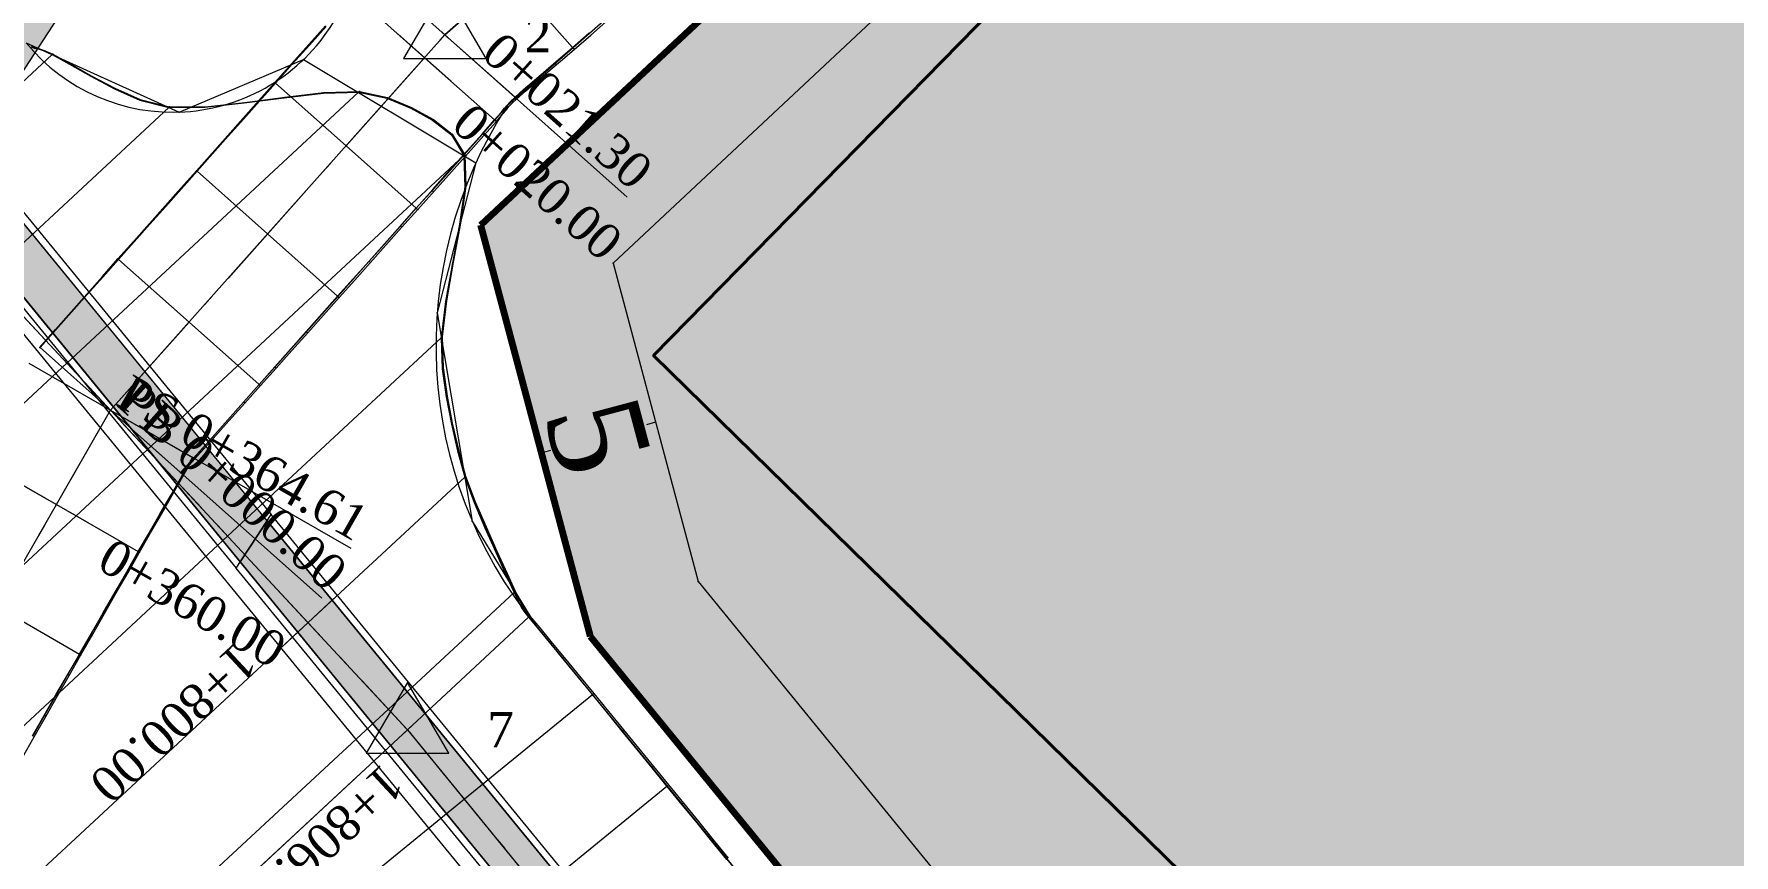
# Model space of a CAD drawing. Header units: metres. Extents: x 478603 to 489313, y 4282657 to 4289463.
# Drawn here: x 479793.9 to 479865.9, y 4286736.5 to 4286771.3 of the extents above; entities that cross this region are included whole.
import ezdxf

# ---------------------------------------------------------------- set-up
doc = ezdxf.new("R2010")
doc.units = ezdxf.units.M
for name, color, linetype, lineweight in [('ADAKENARI', 18, 'Continuous', 0), ('EKS_2', 5, 'Continuous', 0), ('EKS_4', 5, 'Continuous', 0), ('EKS_5', 5, 'Continuous', 0), ('EKSENLER', 3, 'Continuous', 0), ('HAT_ENERJI_NAKIL_HAT', 18, 'Continuous', 0), ('HDA_4', 30, 'Continuous', 0), ('HDA_5', 30, 'Continuous', 0), ('HDO_2', 30, 'Continuous', 0), ('HDO_5', 30, 'Continuous', 0), ('KALDIRIM', 11, 'Continuous', 0), ('KYA_4', 1, 'Continuous', 20), ('KYA_5', 1, 'Continuous', 20), ('KYO_2', 1, 'Continuous', 20), ('KYO_5', 1, 'Continuous', 20), ('P_ALAN', 143, 'Continuous', 0), ('P_ALT', 143, 'Continuous', 0), ('P_U_KNL', 143, 'Continuous', 0), ('P_YENI_MENFEZ', 150, 'Continuous', 0), ('PARSEL_ALAN', 254, 'Continuous', 0), ('PARSEL_SERA_ALAN', 9, 'Continuous', 40), ('PL_ALİNMAN', 1, 'Continuous', 0), ('PL_ENKESIT', 1, 'Continuous', 0), ('PL_KM', 4, 'Continuous', 0), ('PL_KMYAZI', 30, 'Continuous', 0), ('PL_SEMBOL', 7, 'Continuous', 0), ('PL_SOME', 7, 'Continuous', 0), ('PL_TOTFKM', 7, 'Continuous', 0), ('RAKORDMAN', 3, 'Continuous', 0), ('REVIZE_ONERI_KAM_SNR', 9, 'Continuous', 0), ('ROL_CEPHE', 1, 'Continuous', 0), ('SEV_KYA_HDA', 3, 'Continuous', 0), ('SEV_KYO_HDO', 3, 'Continuous', 0), ('SNR_YAPIYAK', 18, 'Continuous', 0), ('YKA_4', 33, 'Continuous', 0), ('YKA_5', 33, 'Continuous', 0), ('YKO_2', 33, 'Continuous', 0), ('YKO_5', 33, 'Continuous', 0)]:
    doc.layers.add(name, color=color, linetype=linetype, lineweight=lineweight)
doc.styles.get("Standard").update_dxf_attribs({"font": 'times.ttf'})

# ---------------------------------------------------------------- blocks, each defined once
blk = doc.blocks.new('3')
at = {"layer": 'PL_SEMBOL'}
for p, q in [((0, 2), (-1.75, -1)), ((1.75, -1), (0, 2)), ((0.125, 0.125), (-0.125, -0.125)), ((-0.125, 0.125), (0.125, -0.125)), ((-1.75, -1), (1.75, -1))]:
    blk.add_line(p, q, dxfattribs=at)

msp = doc.modelspace()

# ---------------------------------------------------------------- hatches: boundary and pattern name
at = {"layer": 'P_ALAN'}
msp.add_hatch(color=256, dxfattribs=at).paths.add_polyline_path([(479927.411, 4286608.074), (479922.328, 4286610.804), (479917.452, 4286613.888), (479912.808, 4286617.311), (479908.42, 4286621.057), (479904.309, 4286625.105), (479900.443, 4286629.502), (479802.649, 4286748.939), (479803.784, 4286750.684), (479902.033, 4286630.717), (479905.763, 4286626.48), (479909.772, 4286622.532), (479914.052, 4286618.879), (479918.582, 4286615.54), (479923.337, 4286612.532), (479928.295, 4286609.87), (479929.979, 4286609.115), (479929.178, 4286607.282), (479928.164, 4286607.737)])
msp.add_hatch(color=256, dxfattribs=at).paths.add_polyline_path([(479927.411, 4286608.074), (479922.328, 4286610.804), (479917.452, 4286613.888), (479912.808, 4286617.311), (479908.42, 4286621.057), (479904.309, 4286625.105), (479900.443, 4286629.502), (479802.649, 4286748.939), (479803.784, 4286750.684), (479902.033, 4286630.717), (479905.763, 4286626.48), (479909.772, 4286622.532), (479914.052, 4286618.879), (479918.582, 4286615.54), (479923.337, 4286612.532), (479928.295, 4286609.87), (479929.979, 4286609.115), (479929.178, 4286607.282), (479928.164, 4286607.737)])
at = {"layer": 'P_ALT'}
msp.add_hatch(color=256, dxfattribs=at).paths.add_polyline_path([(479802.649, 4286748.939), (479803.784, 4286750.684), (479791.111, 4286766.157), (479789.978, 4286764.414)])
msp.add_hatch(color=256, dxfattribs=at).paths.add_polyline_path([(479802.649, 4286748.939), (479803.784, 4286750.684), (479791.111, 4286766.157), (479789.978, 4286764.414)])
at = {"layer": 'PARSEL_ALAN'}
msp.add_hatch(color=256, dxfattribs=at).paths.add_polyline_path([(480078.311, 4286699.837), (479971.142, 4286804.883), (479900.346, 4286874.278), (479861.071, 4286808.338), (479812.842, 4286763.208), (479817.488, 4286745.78), (479905.098, 4286638.581), (479912.78, 4286632.567), (479936.619, 4286621.258), (479964.909, 4286615.632), (479987.515, 4286620.31), (480010.844, 4286629.888), (480018.861, 4286635.461)])
at = {"layer": 'PARSEL_SERA_ALAN'}
msp.add_hatch(color=256, dxfattribs=at).paths.add_polyline_path([(480071.345, 4286699.663), (480010.865, 4286637.962), (480007.294, 4286641.462), (480000.574, 4286634.606), (479997.003, 4286638.106), (479990.283, 4286631.25), (479986.713, 4286634.75), (479979.993, 4286627.894), (479976.422, 4286631.394), (479969.702, 4286624.538), (479962.561, 4286631.538), (479955.841, 4286624.683), (479945.128, 4286635.183), (479938.408, 4286628.327), (479920.555, 4286645.827), (479913.835, 4286638.971), (479903.123, 4286649.471), (479909.843, 4286656.327), (479845.57, 4286719.327), (479852.29, 4286726.183), (479820.154, 4286757.683), (479880.634, 4286819.385), (479877.063, 4286822.885), (479890.503, 4286836.596), (479886.932, 4286840.096), (479900.372, 4286853.808), (479896.802, 4286857.308), (479903.522, 4286864.164)])
at = {"layer": 'REVIZE_ONERI_KAM_SNR'}
msp.add_hatch(color=256, dxfattribs=at).paths.add_polyline_path([(480391.367, 4287736.669), (479958.383, 4287021.549), (479846.658, 4286823.222), (479817.89, 4286807.315), (479678.542, 4286593.142), (479667.017, 4286563.363), (479171.867, 4285664.491), (479060.048, 4285423.503), (478955.18, 4285211.94), (478971.566, 4285181.441), (478973.577, 4285138.063), (478896.826, 4284994.408), (478884.265, 4284953.22), (478871.378, 4284822.15), (478829.635, 4284818.294), (478829.635, 4284859.395), (478806.788, 4284865.484), (478716.868, 4284674.346), (478705.555, 4284645.226), (478602.858, 4284697.153), (478665.092, 4284834.557), (478661.843, 4284859.589), (478721.272, 4284982.029), (478734.091, 4284989.859), (478857.784, 4285241.35), (478838.864, 4285277.85), (478831.672, 4285382.601), (478866.605, 4285387.386), (478882.649, 4285289.089), (479341.441, 4286225.895), (479492.419, 4286515.34), (479668.688, 4286852.714), (479834.72, 4287134.358), (480316.151, 4287820.508), (480353.749, 4287856.55), (480321.391, 4287969.422), (480358.639, 4287985.063), (480384.472, 4287906.347), (480463.863, 4288018.438), (480598.658, 4288207.438), (480775.091, 4288481.279), (480856.22, 4288581.77), (481195.87, 4289025.916), (481277.924, 4288967.093), (481191.325, 4288856.625), (480684.777, 4288177.967), (480420.914, 4287781.108), (480447.152, 4287667.529), (480456.56, 4287584.456), (480422.309, 4287581.553), (480417.605, 4287623.09), (480404.486, 4287679.879)])

# ---------------------------------------------------------------- linework, layer by layer
at = {"layer": 'ADAKENARI', "lineweight": 200}
for p, q in [((479812.842, 4286763.208), (479861.071, 4286808.338)), ((479817.488, 4286745.78), (479812.842, 4286763.208)), ((479905.098, 4286638.581), (479817.488, 4286745.78))]:
    msp.add_line(p, q, dxfattribs=at)
at = {"layer": 'EKS_2'}
for p in [(479795.309, 4286757.357, 942.227), (479798.712, 4286753.694, 942.49), (479802.116, 4286750.032, 942.753), (479805.52, 4286746.369, 943.016), (479808.924, 4286742.707, 943.279), (479809.736, 4286741.833, 943.342), (479812.146, 4286738.885, 943.542)]:
    msp.add_point(p, dxfattribs=at)
at = {"layer": 'EKS_4'}
for p in [(479797.159, 4286755.365, 942.37), (479794.865, 4286751.369, 942.373)]:
    msp.add_point(p, dxfattribs=at)
at = {"layer": 'EKS_5'}
for p in [(479811.319, 4286771.275, 941.703), (479810.456, 4286770.305, 941.743), (479807.132, 4286766.57, 941.9), (479803.808, 4286762.835, 942.057), (479800.484, 4286759.1, 942.213), (479797.159, 4286755.365, 942.37)]:
    msp.add_point(p, dxfattribs=at)
at = {"layer": 'EKSENLER'}
for p, q in [((479857.298, 4286811.773), (479811.319, 4286771.275)), ((479811.319, 4286771.275, 942.812), (479797.159, 4286755.365, 943.336)), ((479809.736, 4286741.833, 943.634), (479787.386, 4286765.881, 943.104)), ((479615.612, 4286439.17), (479797.159, 4286755.365, 943.336)), ((479809.736, 4286741.833), (479901.182, 4286629.941))]:
    msp.add_line(p, q, dxfattribs=at)
at = {"layer": 'HAT_ENERJI_NAKIL_HAT'}
msp.add_line((479764.138, 4286794.322), (479898.112, 4286631.049), dxfattribs=at)
at = {"layer": 'HDA_4'}
msp.add_polyline3d([(479793.86, 4286741.567, 942.33), (479794.357, 4286742.433, 942.329), (479794.855, 4286743.3, 942.329), (479795.353, 4286744.167, 942.328), (479795.852, 4286745.036, 942.327), (479796.353, 4286745.909, 942.326), (479796.855, 4286746.784, 942.326), (479797.357, 4286747.656, 942.325), (479797.854, 4286748.523, 942.324), (479798.342, 4286749.372, 942.323), (479798.812, 4286750.19, 942.323), (479799.271, 4286750.991, 942.322), (479799.728, 4286751.785, 942.321), (479800.182, 4286752.577, 942.321), (479800.637, 4286753.368, 942.32)], dxfattribs=at)
for p in [(479800.637, 4286753.368, 942.32), (479798.342, 4286749.372, 942.323), (479795.852, 4286745.036, 942.327)]:
    msp.add_point(p, dxfattribs=at)
at = {"layer": 'HDA_5'}
msp.add_polyline3d([(479800.132, 4286752.719, 942.241), (479800.797, 4286753.466, 942.209), (479801.462, 4286754.213, 942.178), (479802.127, 4286754.96, 942.147), (479802.792, 4286755.707, 942.115), (479803.457, 4286756.454, 942.084), (479804.122, 4286757.202, 942.053), (479804.788, 4286757.949, 942.021), (479805.453, 4286758.697, 941.99), (479806.118, 4286759.444, 941.958), (479806.781, 4286760.189, 941.927), (479807.441, 4286760.93, 941.896), (479808.099, 4286761.67, 941.865), (479808.759, 4286762.411, 941.834), (479809.424, 4286763.158, 941.803), (479810.106, 4286763.923, 941.771), (479810.816, 4286764.72, 941.737), (479811.536, 4286765.527, 941.703), (479812.244, 4286766.321, 941.67), (479812.904, 4286767.063, 941.639), (479813.43, 4286767.658, 941.614), (479813.708, 4286767.98, 941.601), (479813.855, 4286768.158, 941.593), (479813.963, 4286768.289, 941.588), (479814.087, 4286768.427, 941.582), (479814.293, 4286768.628, 941.573), (479814.659, 4286768.95, 941.556), (479815.115, 4286769.344, 941.534), (479815.612, 4286769.77, 941.51), (479816.141, 4286770.224, 941.485), (479816.729, 4286770.734, 941.457), (479817.423, 4286771.341, 941.428)], dxfattribs=at)
for p in [(479816.729, 4286770.734, 941.457), (479814.293, 4286768.628, 941.573), (479813.43, 4286767.658, 941.614), (479810.106, 4286763.923, 941.771), (479806.781, 4286760.189, 941.927), (479803.457, 4286756.454, 942.084), (479800.132, 4286752.719, 942.241)]:
    msp.add_point(p, dxfattribs=at)
at = {"layer": 'HDO_2'}
msp.add_polyline3d([(479793.795, 4286770.76, 941.422), (479793.949, 4286770.703, 941.432), (479794.1, 4286770.674, 941.441), (479794.309, 4286770.616, 941.455), (479794.697, 4286770.44, 941.481), (479795.418, 4286770.044, 941.515), (479796.327, 4286769.532, 941.557), (479797.323, 4286768.999, 941.603), (479798.399, 4286768.515, 941.651), (479799.634, 4286768.202, 941.703), (479801.154, 4286768.212, 941.728), (479802.818, 4286768.392, 941.757), (479804.515, 4286768.617, 941.786), (479806.171, 4286768.806, 941.814), (479807.668, 4286768.844, 941.839), (479808.862, 4286768.593, 941.892), (479809.878, 4286768.172, 941.94), (479810.798, 4286767.661, 941.985), (479811.598, 4286767.038, 942.029), (479812.128, 4286766.163, 942.074), (479812.165, 4286764.83, 942.139), (479811.944, 4286763.258, 942.217), (479811.642, 4286761.611, 942.299), (479811.351, 4286759.975, 942.38), (479811.173, 4286758.449, 942.456), (479811.214, 4286757.133, 942.528), (479811.381, 4286755.938, 942.594), (479811.6, 4286754.787, 942.658), (479811.855, 4286753.657, 942.722), (479812.164, 4286752.545, 942.785), (479812.571, 4286751.46, 942.85), (479813.023, 4286750.396, 942.915), (479813.481, 4286749.363, 942.979), (479813.912, 4286748.408, 943.038), (479814.252, 4286747.658, 943.084), (479814.423, 4286747.288, 943.107), (479814.507, 4286747.117, 943.117), (479814.572, 4286747.004, 943.124), (479814.666, 4286746.868, 943.134), (479814.871, 4286746.605, 943.152), (479815.283, 4286746.1, 943.183), (479815.809, 4286745.459, 943.222), (479816.379, 4286744.766, 943.264), (479816.967, 4286744.051, 943.308), (479817.568, 4286743.317, 943.353), (479818.191, 4286742.555, 943.404), (479818.822, 4286741.78, 943.457), (479819.456, 4286741, 943.51), (479820.092, 4286740.22, 943.563), (479820.726, 4286739.44, 943.616), (479821.359, 4286738.663, 943.669), (479821.99, 4286737.888, 943.721), (479822.621, 4286737.113, 943.774), (479823.252, 4286736.338, 943.827)], dxfattribs=at)
for p in [(479794.697, 4286770.44, 941.481), (479807.668, 4286768.844, 941.839), (479799.634, 4286768.202, 941.703), (479812.128, 4286766.163, 942.074), (479811.173, 4286758.449, 942.456), (479812.164, 4286752.545, 942.785), (479814.252, 4286747.658, 943.084), (479814.871, 4286746.605, 943.152), (479817.568, 4286743.317, 943.353), (479820.726, 4286739.44, 943.616)]:
    msp.add_point(p, dxfattribs=at)
at = {"layer": 'HDO_5'}
msp.add_polyline3d([(479794.164, 4286758.031, 942.24), (479794.829, 4286758.778, 942.209), (479795.493, 4286759.525, 942.177), (479796.158, 4286760.272, 942.146), (479796.823, 4286761.019, 942.115), (479797.488, 4286761.766, 942.083), (479798.154, 4286762.514, 942.052), (479798.819, 4286763.262, 942.021), (479799.485, 4286764.01, 941.989), (479800.149, 4286764.756, 941.958), (479800.812, 4286765.501, 941.927), (479801.472, 4286766.242, 941.896), (479802.13, 4286766.982, 941.865), (479802.789, 4286767.723, 941.833), (479803.455, 4286768.471, 941.802), (479804.137, 4286769.236, 941.77), (479804.848, 4286770.034, 941.736), (479805.57, 4286770.843, 941.702), (479806.279, 4286771.639, 941.669)], dxfattribs=at)
for p in [(479804.137, 4286769.236, 941.77), (479800.812, 4286765.501, 941.927), (479797.488, 4286761.766, 942.083), (479794.164, 4286758.031, 942.24)]:
    msp.add_point(p, dxfattribs=at)
at = {"layer": 'KALDIRIM'}
for p, q in [((479860.413, 4286809.187), (479813.963, 4286768.273)), ((479815.157, 4286746.263), (479906.602, 4286634.371))]:
    msp.add_line(p, q, dxfattribs=at)
for centre, radius, start, end in [((479799.785, 4286775.994), 8, 219.20271, 328.23338), ((479829.622, 4286758.085), 18.682, 146.95064, 219.25798)]:
    msp.add_arc(centre, radius, start, end, dxfattribs=at)
at = {"layer": 'KYA_4'}
msp.add_polyline3d([(479793.427, 4286740.663, 943.08), (479793.922, 4286741.531, 943.048), (479794.417, 4286742.399, 943.017), (479794.912, 4286743.267, 942.985), (479795.407, 4286744.136, 942.954), (479795.904, 4286745.007, 942.922), (479796.402, 4286745.881, 942.893), (479796.902, 4286746.757, 942.865), (479797.4, 4286747.631, 942.836), (479797.896, 4286748.499, 942.807), (479798.382, 4286749.35, 942.78), (479798.85, 4286750.168, 942.769), (479799.309, 4286750.969, 942.759), (479799.764, 4286751.764, 942.749), (479800.218, 4286752.556, 942.739), (479800.672, 4286753.348, 942.73)], dxfattribs=at)
for p in [(479800.672, 4286753.348, 942.73), (479798.382, 4286749.35, 942.78), (479795.904, 4286745.007, 942.922)]:
    msp.add_point(p, dxfattribs=at)
at = {"layer": 'KYA_5'}
msp.add_polyline3d([(479800.169, 4286752.686, 942.734), (479800.836, 4286753.431, 942.733), (479801.504, 4286754.176, 942.732), (479802.171, 4286754.921, 942.731), (479802.838, 4286755.666, 942.73), (479803.505, 4286756.411, 942.729), (479804.172, 4286757.157, 942.713), (479804.839, 4286757.904, 942.697), (479805.505, 4286758.651, 942.681), (479806.171, 4286759.397, 942.665), (479806.835, 4286760.141, 942.65), (479807.496, 4286760.881, 942.631), (479808.155, 4286761.62, 942.612), (479808.816, 4286762.361, 942.593), (479809.482, 4286763.107, 942.574), (479810.164, 4286763.871, 942.554), (479810.876, 4286764.666, 942.542), (479811.597, 4286765.472, 942.53), (479812.307, 4286766.265, 942.519), (479812.969, 4286767.006, 942.508), (479813.496, 4286767.599, 942.499), (479813.775, 4286767.921, 942.494), (479813.922, 4286768.098, 942.491), (479814.031, 4286768.23, 942.489), (479814.155, 4286768.368, 942.487), (479814.361, 4286768.567, 942.483), (479814.726, 4286768.887, 942.481), (479815.183, 4286769.278, 942.479), (479815.679, 4286769.7, 942.477), (479816.208, 4286770.151, 942.475), (479816.796, 4286770.657, 942.472), (479817.491, 4286771.263, 942.459), (479818.241, 4286771.921, 942.444)], dxfattribs=at)
for p in [(479816.796, 4286770.657, 942.472), (479814.361, 4286768.567, 942.483), (479813.496, 4286767.599, 942.499), (479810.164, 4286763.871, 942.554), (479806.835, 4286760.141, 942.65), (479803.505, 4286756.411, 942.729), (479800.169, 4286752.686, 942.734)]:
    msp.add_point(p, dxfattribs=at)
at = {"layer": 'KYO_2'}
msp.add_polyline3d([(479793.801, 4286770.775, 941.561), (479793.954, 4286770.718, 941.57), (479794.107, 4286770.687, 941.579), (479794.318, 4286770.627, 941.592), (479794.707, 4286770.449, 941.618), (479795.429, 4286770.053, 941.664), (479796.34, 4286769.542, 941.723), (479797.337, 4286769.011, 941.787), (479798.414, 4286768.528, 941.854), (479799.65, 4286768.218, 941.926), (479801.172, 4286768.229, 941.976), (479802.838, 4286768.411, 942.031), (479804.537, 4286768.637, 942.087), (479806.195, 4286768.828, 942.142), (479807.694, 4286768.867, 942.191), (479808.889, 4286768.618, 942.265), (479809.907, 4286768.199, 942.331), (479810.828, 4286767.689, 942.395), (479811.63, 4286767.067, 942.457), (479812.161, 4286766.193, 942.519), (479812.198, 4286764.861, 942.579), (479811.976, 4286763.288, 942.651), (479811.674, 4286761.64, 942.727), (479811.382, 4286760.004, 942.802), (479811.203, 4286758.477, 942.872), (479811.244, 4286757.161, 942.948), (479811.411, 4286755.966, 943.019), (479811.631, 4286754.816, 943.087), (479811.886, 4286753.686, 943.155), (479812.196, 4286752.574, 943.222), (479812.605, 4286751.491, 943.323), (479813.059, 4286750.43, 943.424), (479813.52, 4286749.4, 943.522), (479813.954, 4286748.447, 943.613), (479814.296, 4286747.699, 943.685), (479814.468, 4286747.33, 943.722), (479814.553, 4286747.16, 943.74), (479814.618, 4286747.047, 943.752), (479814.713, 4286746.912, 943.767), (479814.918, 4286746.649, 943.798), (479815.332, 4286746.145, 943.844), (479815.86, 4286745.504, 943.903), (479816.432, 4286744.812, 943.967), (479817.022, 4286744.098, 944.033), (479817.626, 4286743.365, 944.1), (479818.251, 4286742.603, 944.17), (479818.883, 4286741.83, 944.241), (479819.519, 4286741.051, 944.312), (479820.156, 4286740.272, 944.384), (479820.791, 4286739.493, 944.455), (479821.423, 4286738.716, 944.505), (479822.055, 4286737.941, 944.554), (479822.685, 4286737.165, 944.603), (479823.316, 4286736.39, 944.653)], dxfattribs=at)
for p in [(479794.707, 4286770.449, 941.618), (479807.694, 4286768.867, 942.191), (479799.65, 4286768.218, 941.926), (479812.161, 4286766.193, 942.519), (479811.203, 4286758.477, 942.872), (479812.196, 4286752.574, 943.222), (479814.296, 4286747.699, 943.685), (479814.918, 4286746.649, 943.798), (479817.626, 4286743.365, 944.1), (479820.791, 4286739.493, 944.455)]:
    msp.add_point(p, dxfattribs=at)
at = {"layer": 'KYO_5'}
msp.add_polyline3d([(479794.162, 4286758.033, 942.266), (479794.823, 4286758.783, 942.273), (479795.485, 4286759.533, 942.281), (479796.147, 4286760.282, 942.288), (479796.809, 4286761.032, 942.295), (479797.472, 4286761.781, 942.302), (479798.136, 4286762.529, 942.273), (479798.802, 4286763.277, 942.243), (479799.467, 4286764.025, 942.214), (479800.132, 4286764.772, 942.185), (479800.795, 4286765.516, 942.156), (479801.454, 4286766.258, 942.13), (479802.112, 4286766.997, 942.104), (479802.771, 4286767.739, 942.078), (479803.436, 4286768.487, 942.052), (479804.118, 4286769.253, 942.025), (479804.828, 4286770.052, 942.01), (479805.548, 4286770.863, 941.995), (479806.256, 4286771.66, 941.98)], dxfattribs=at)
for p in [(479804.118, 4286769.253, 942.025), (479800.795, 4286765.516, 942.156), (479797.472, 4286761.781, 942.302), (479794.162, 4286758.033, 942.266)]:
    msp.add_point(p, dxfattribs=at)
at = {"layer": 'P_ALAN'}
for points in [[(479929.178, 4286607.282, 0), (479929.979, 4286609.115, 0), (479928.295, 4286609.87, 0), (479923.337, 4286612.532, 0), (479918.582, 4286615.54, 0), (479914.052, 4286618.879, 0), (479909.772, 4286622.532, 0), (479905.763, 4286626.48, 0), (479902.033, 4286630.717, 0), (479803.784, 4286750.684, 942.947), (479802.649, 4286748.939, 0), (479900.443, 4286629.502, 0), (479904.309, 4286625.105, 0), (479908.42, 4286621.057, 0), (479912.808, 4286617.311, 0), (479917.452, 4286613.888, 0), (479922.328, 4286610.804, 0), (479927.411, 4286608.074, 0), (479929.178, 4286607.282, 0)], [(479927.411, 4286608.074, 0), (479922.328, 4286610.804, 0), (479917.452, 4286613.888, 0), (479912.808, 4286617.311, 0), (479908.42, 4286621.057, 0), (479904.309, 4286625.105, 0), (479900.443, 4286629.502, 0), (479802.649, 4286748.939, 0), (479803.784, 4286750.684, 0), (479902.033, 4286630.717, 0), (479905.763, 4286626.48, 0), (479909.772, 4286622.532, 0), (479914.052, 4286618.879, 0), (479918.582, 4286615.54, 0), (479923.337, 4286612.532, 0), (479928.295, 4286609.87, 0), (479929.979, 4286609.115, 0), (479929.178, 4286607.282, 0), (479928.164, 4286607.737, 0), (479927.411, 4286608.074, 0)], [(479927.411, 4286608.074, 0), (479922.328, 4286610.804, 0), (479917.452, 4286613.888, 0), (479912.808, 4286617.311, 0), (479908.42, 4286621.057, 0), (479904.309, 4286625.105, 0), (479900.443, 4286629.502, 0), (479802.649, 4286748.939, 0), (479803.784, 4286750.684, 0), (479902.033, 4286630.717, 0), (479905.763, 4286626.48, 0), (479909.772, 4286622.532, 0), (479914.052, 4286618.879, 0), (479918.582, 4286615.54, 0), (479923.337, 4286612.532, 0), (479928.295, 4286609.87, 0), (479929.979, 4286609.115, 0), (479929.178, 4286607.282, 0), (479928.164, 4286607.737, 0), (479927.411, 4286608.074, 0)], [(479929.178, 4286607.282, 0), (479929.979, 4286609.115, 0), (479928.295, 4286609.87, 0), (479923.337, 4286612.532, 0), (479918.582, 4286615.54, 0), (479914.052, 4286618.879, 0), (479909.772, 4286622.532, 0), (479905.763, 4286626.48, 0), (479902.033, 4286630.717, 0), (479803.784, 4286750.684, 942.947), (479802.649, 4286748.939, 0), (479900.443, 4286629.502, 0), (479904.309, 4286625.105, 0), (479908.42, 4286621.057, 0), (479912.808, 4286617.311, 0), (479917.452, 4286613.888, 0), (479922.328, 4286610.804, 0), (479927.411, 4286608.074, 0), (479929.178, 4286607.282, 0)], [(479927.411, 4286608.074, 0), (479922.328, 4286610.804, 0), (479917.452, 4286613.888, 0), (479912.808, 4286617.311, 0), (479908.42, 4286621.057, 0), (479904.309, 4286625.105, 0), (479900.443, 4286629.502, 0), (479802.649, 4286748.939, 0), (479803.784, 4286750.684, 0), (479902.033, 4286630.717, 0), (479905.763, 4286626.48, 0), (479909.772, 4286622.532, 0), (479914.052, 4286618.879, 0), (479918.582, 4286615.54, 0), (479923.337, 4286612.532, 0), (479928.295, 4286609.87, 0), (479929.979, 4286609.115, 0), (479929.178, 4286607.282, 0), (479928.164, 4286607.737, 0), (479927.411, 4286608.074, 0)], [(479927.411, 4286608.074, 0), (479922.328, 4286610.804, 0), (479917.452, 4286613.888, 0), (479912.808, 4286617.311, 0), (479908.42, 4286621.057, 0), (479904.309, 4286625.105, 0), (479900.443, 4286629.502, 0), (479802.649, 4286748.939, 0), (479803.784, 4286750.684, 0), (479902.033, 4286630.717, 0), (479905.763, 4286626.48, 0), (479909.772, 4286622.532, 0), (479914.052, 4286618.879, 0), (479918.582, 4286615.54, 0), (479923.337, 4286612.532, 0), (479928.295, 4286609.87, 0), (479929.979, 4286609.115, 0), (479929.178, 4286607.282, 0), (479928.164, 4286607.737, 0), (479927.411, 4286608.074, 0)]]:
    msp.add_polyline3d(points, close=True, dxfattribs=at)
at = {"layer": 'P_ALT'}
for points in [[(479802.649, 4286748.939, 943.017), (479803.784, 4286750.684, 942.947), (479791.111, 4286766.157, 941.859), (479789.978, 4286764.414, 941.908), (479802.649, 4286748.939, 943.017)], [(479802.649, 4286748.939, 0), (479803.784, 4286750.684, 0), (479791.111, 4286766.157, 0), (479789.978, 4286764.414, 0), (479802.649, 4286748.939, 0)], [(479802.649, 4286748.939, 943.017), (479803.784, 4286750.684, 942.947), (479791.111, 4286766.157, 941.859), (479789.978, 4286764.414, 941.908), (479802.649, 4286748.939, 943.017)], [(479802.649, 4286748.939, 0), (479803.784, 4286750.684, 0), (479791.111, 4286766.157, 0), (479789.978, 4286764.414, 0), (479802.649, 4286748.939, 0)]]:
    msp.add_polyline3d(points, close=True, dxfattribs=at)
at = {"layer": 'P_U_KNL'}
for points in [[(479902.222, 4286630.959, 0), (479803.955, 4286750.947, 0)], [(479901.99, 4286630.769, 0), (479803.784, 4286750.684, 0)], [(479900.211, 4286629.312, 0), (479802.477, 4286748.675, 0)], [(479900.443, 4286629.502, 0), (479802.649, 4286748.939, 0)]]:
    msp.add_polyline3d(points, dxfattribs=at)
at = {"layer": 'P_YENI_MENFEZ'}
for p, q in [((479803.784, 4286750.684, 942.947), (479791.111, 4286766.157, 941.859)), ((479791.283, 4286766.421, 941.843), (479803.955, 4286750.947, 942.937)), ((479802.649, 4286748.939, 943.017), (479789.978, 4286764.414, 941.908)), ((479789.806, 4286764.15, 941.908), (479802.477, 4286748.675, 943.028)), ((479802.477, 4286748.675), (479803.955, 4286750.947, 942.937))]:
    msp.add_line(p, q, dxfattribs=at)
at = {"layer": 'PARSEL_ALAN'}
for points in [[(480078.311, 4286699.837, 949.453), (479971.142, 4286804.883, 942.48), (479900.346, 4286874.278, 938.919), (479861.071, 4286808.338, 940.332), (479812.842, 4286763.208, 942.702), (479817.488, 4286745.78, 943.927), (479905.098, 4286638.581, 951.84), (479912.78, 4286632.567, 952.22), (479936.619, 4286621.258, 953.175), (479964.909, 4286615.632, 953.915), (479987.515, 4286620.31, 953.963), (480010.844, 4286629.888, 953.782), (480018.861, 4286635.461, 953.558), (480078.311, 4286699.837, 949.453)], [(480078.311, 4286699.837, 0), (479971.142, 4286804.883, 0), (479900.346, 4286874.278, 0), (479861.071, 4286808.338, 0), (479812.842, 4286763.208, 0), (479817.488, 4286745.78, 0), (479905.098, 4286638.581, 0), (479912.78, 4286632.567, 0), (479936.619, 4286621.258, 0), (479964.909, 4286615.632, 0), (479987.515, 4286620.31, 0), (480010.844, 4286629.888, 0), (480018.861, 4286635.461, 0), (480078.311, 4286699.837, 0)]]:
    msp.add_polyline3d(points, close=True, dxfattribs=at)
at = {"layer": 'PARSEL_SERA_ALAN'}
msp.add_polyline3d([(479962.561, 4286631.538, 0), (479955.841, 4286624.683, 0), (479945.128, 4286635.183, 0), (479938.408, 4286628.327, 0), (479920.555, 4286645.827, 0), (479913.835, 4286638.971, 0), (479903.123, 4286649.471, 0), (479909.843, 4286656.327, 0), (479845.57, 4286719.327, 0), (479852.29, 4286726.183, 0), (479820.154, 4286757.683, 0), (479880.634, 4286819.385, 0), (479877.063, 4286822.885, 0), (479890.503, 4286836.596, 0), (479886.932, 4286840.096, 0), (479900.372, 4286853.808, 0), (479896.802, 4286857.308, 0), (479903.522, 4286864.164, 0), (480071.345, 4286699.663, 0)], dxfattribs=at)
msp.add_polyline3d([(479962.561, 4286631.538, 0), (479955.841, 4286624.683, 0), (479945.128, 4286635.183, 0), (479938.408, 4286628.327, 0), (479920.555, 4286645.827, 0), (479913.835, 4286638.971, 0), (479903.123, 4286649.471, 0), (479909.843, 4286656.327, 0), (479845.57, 4286719.327, 0), (479852.29, 4286726.183, 0), (479820.154, 4286757.683, 0), (479880.634, 4286819.385, 0), (479877.063, 4286822.885, 0), (479890.503, 4286836.596, 0), (479886.932, 4286840.096, 0), (479900.372, 4286853.808, 0), (479896.802, 4286857.308, 0), (479903.522, 4286864.164, 0), (480071.345, 4286699.663, 0)], dxfattribs=at)
at = {"layer": 'PL_ALİNMAN'}
for p, q in [((479811.319, 4286771.275), (479815.071, 4286774.579)), ((479811.121, 4286771.052), (479811.319, 4286771.275)), ((479807.132, 4286766.57), (479810.456, 4286770.305)), ((479806.135, 4286765.45), (479806.467, 4286765.823)), ((479802.146, 4286760.968), (479805.47, 4286764.703)), ((479792.492, 4286760.387), (479795.896, 4286756.725)), ((479801.148, 4286759.847), (479801.481, 4286760.221)), ((479797.159, 4286755.365), (479800.484, 4286759.1)), ((479796.577, 4286755.992), (479796.917, 4286755.626)), ((479794.865, 4286751.369), (479797.159, 4286755.365)), ((479797.598, 4286754.893), (479801.002, 4286751.231)), ((479794.118, 4286750.068), (479794.367, 4286750.502)), ((479801.683, 4286750.499), (479802.023, 4286750.132)), ((479802.704, 4286749.4), (479806.108, 4286745.737)), ((479806.789, 4286745.005), (479807.129, 4286744.639)), ((479807.81, 4286743.906), (479809.736, 4286741.833)), ((479809.736, 4286741.833), (479812.901, 4286737.961)), ((479813.533, 4286737.187), (479813.85, 4286736.8))]:
    msp.add_line(p, q, dxfattribs=at)
at = {"layer": 'PL_ENKESIT'}
for points in [[(479811.419, 4286776.762, 941.872), (479811.447, 4286776.731, 941.457), (479811.453, 4286776.723, 941.507), (479814.097, 4286773.722, 941.587), (479816.722, 4286770.741, 941.507), (479816.729, 4286770.734, 941.457), (479816.796, 4286770.657, 942.472)], [(479808.296, 4286773.965, 941.939), (479808.324, 4286773.941, 941.573), (479808.331, 4286773.934, 941.623), (479811.319, 4286771.275, 941.703), (479814.286, 4286768.634, 941.623), (479814.293, 4286768.628, 941.573), (479814.361, 4286768.567, 942.483)], [(479807.435, 4286772.994, 941.956), (479807.461, 4286772.971, 941.613), (479807.468, 4286772.964, 941.663), (479810.456, 4286770.305, 941.743), (479813.423, 4286767.665, 941.664), (479813.43, 4286767.658, 941.614), (479813.496, 4286767.599, 942.499)], [(479794.707, 4286770.449, 941.618), (479794.697, 4286770.44, 941.481), (479794.689, 4286770.433, 941.531), (479788.501, 4286764.682, 941.7), (479782.322, 4286758.939, 941.532), (479782.314, 4286758.932, 941.482), (479782.282, 4286758.901, 941.928)], [(479807.694, 4286768.867, 942.191), (479807.668, 4286768.844, 941.839), (479807.66, 4286768.837, 941.889), (479795.309, 4286757.357, 942.227), (479787.624, 4286750.215, 942.017), (479787.617, 4286750.208, 941.967), (479787.587, 4286750.18, 942.375)], [(479804.118, 4286769.253, 942.025), (479804.137, 4286769.236, 941.77), (479804.144, 4286769.229, 941.82), (479807.132, 4286766.57, 941.9), (479810.098, 4286763.93, 941.821), (479810.106, 4286763.923, 941.771), (479810.164, 4286763.871, 942.554)], [(479799.65, 4286768.218, 941.926), (479799.634, 4286768.202, 941.703), (479799.626, 4286768.196, 941.753), (479791.905, 4286761.019, 941.963), (479785.685, 4286755.238, 941.794), (479785.678, 4286755.232, 941.744), (479785.649, 4286755.205, 942.13)], [(479812.161, 4286766.193, 942.519), (479812.128, 4286766.163, 942.074), (479812.121, 4286766.156, 942.124), (479798.712, 4286753.694, 942.49), (479785.794, 4286741.688, 942.137), (479785.787, 4286741.681, 942.087), (479785.746, 4286741.643, 942.64)], [(479800.795, 4286765.516, 942.156), (479800.812, 4286765.501, 941.927), (479800.82, 4286765.495, 941.977), (479803.808, 4286762.835, 942.057), (479806.774, 4286760.195, 941.977), (479806.781, 4286760.189, 941.927), (479806.835, 4286760.141, 942.65)], [(479797.472, 4286761.781, 942.302), (479797.488, 4286761.766, 942.083), (479797.496, 4286761.76, 942.133), (479800.484, 4286759.1, 942.213), (479803.449, 4286756.461, 942.134), (479803.457, 4286756.454, 942.084), (479803.505, 4286756.411, 942.729)], [(479811.203, 4286758.477, 942.872), (479811.173, 4286758.449, 942.456), (479811.165, 4286758.442, 942.506), (479802.116, 4286750.032, 942.753), (479789.066, 4286737.902, 942.397), (479789.058, 4286737.895, 942.347), (479789.008, 4286737.849, 943.028)], [(479794.162, 4286758.033, 942.266), (479794.164, 4286758.031, 942.24), (479794.171, 4286758.025, 942.29), (479797.159, 4286755.365, 942.37), (479800.125, 4286752.726, 942.291), (479800.132, 4286752.719, 942.241), (479800.169, 4286752.686, 942.734)], [(479793.69, 4286757.357, 942.265), (479793.69, 4286757.357, 942.37), (479797.159, 4286755.365, 942.37), (479800.628, 4286753.373, 942.37), (479800.637, 4286753.368, 942.32), (479800.672, 4286753.348, 942.73)], [(479791.385, 4286753.367, 942.348), (479791.387, 4286753.366, 942.323), (479791.396, 4286753.361, 942.373), (479794.865, 4286751.369, 942.373), (479798.333, 4286749.377, 942.373), (479798.342, 4286749.372, 942.323), (479798.382, 4286749.35, 942.78)], [(479812.196, 4286752.574, 943.222), (479812.164, 4286752.545, 942.785), (479812.157, 4286752.538, 942.835), (479805.52, 4286746.369, 943.016), (479793.121, 4286734.846, 942.678), (479793.114, 4286734.839, 942.628), (479793.056, 4286734.785, 943.421)], [(479788.886, 4286749.036, 942.457), (479788.898, 4286749.03, 942.327), (479788.906, 4286749.025, 942.377), (479792.375, 4286747.033, 942.377), (479795.843, 4286745.041, 942.377), (479795.852, 4286745.036, 942.327), (479795.904, 4286745.007, 942.922)], [(479814.296, 4286747.699, 943.685), (479814.252, 4286747.658, 943.084), (479814.244, 4286747.652, 943.134), (479808.924, 4286742.707, 943.279), (479801.165, 4286735.495, 943.067), (479801.157, 4286735.488, 943.017), (479801.107, 4286735.442, 943.706)], [(479814.918, 4286746.649, 943.798), (479814.871, 4286746.605, 943.152), (479814.864, 4286746.599, 943.202), (479809.736, 4286741.833, 943.342), (479802.651, 4286735.247, 943.149), (479802.643, 4286735.241, 943.099), (479802.594, 4286735.195, 943.766)], [(479817.626, 4286743.365, 944.1), (479817.568, 4286743.317, 943.353), (479817.561, 4286743.311, 943.403), (479812.146, 4286738.885, 943.542), (479805.822, 4286733.717, 943.379), (479805.814, 4286733.711, 943.329), (479805.772, 4286733.676, 943.872)], [(479820.791, 4286739.493, 944.455), (479820.726, 4286739.44, 943.616), (479820.718, 4286739.434, 943.666), (479815.31, 4286735.014, 943.806), (479809.889, 4286730.584, 943.666), (479809.882, 4286730.578, 943.616), (479809.835, 4286730.54, 944.218)]]:
    msp.add_polyline3d(points, dxfattribs=at)
at = {"layer": 'PL_KM'}
for p, q in [((479811.577, 4286769.308), (479809.336, 4286771.302)), ((479796.166, 4286750.622), (479793.564, 4286752.116)), ((479804.422, 4286745.348), (479806.619, 4286747.391))]:
    msp.add_line(p, q, dxfattribs=at)
at = {"layer": 'PL_SOME'}
for p in [(479811.319, 4286771.275), (479809.736, 4286741.833)]:
    msp.add_point(p, dxfattribs=at)
at = {"layer": 'RAKORDMAN'}
for p, q in [((479793.586, 4286770.937, 577.505), (479800.069, 4286767.999, 679.703)), ((479800.069, 4286767.999, 679.703), (479805.334, 4286770.231, 744.356)), ((479805.334, 4286770.231, 744.356), (479812.629, 4286765.847, 812.398)), ((479812.629, 4286765.847, 812.398), (479810.993, 4286759.491, 795.754)), ((479810.993, 4286759.491, 795.754), (479812.475, 4286750.67, 744.628)), ((479812.475, 4286750.67, 744.628), (479815.157, 4286746.263, 730.528)), ((479815.157, 4286746.263, 730.528), (479907.481, 4286633.529, 790.392))]:
    msp.add_line(p, q, dxfattribs=at)
for p in [(479805.334, 4286770.231, 744.356), (479800.069, 4286767.999, 679.703), (479812.629, 4286765.847, 812.398), (479810.993, 4286759.491, 795.754), (479812.475, 4286750.67, 744.628), (479815.157, 4286746.263, 730.528)]:
    msp.add_point(p, dxfattribs=at)
at = {"layer": 'REVIZE_ONERI_KAM_SNR'}
for points in [[(480684.777, 4288177.967, 0), (480420.914, 4287781.108, 0), (480447.152, 4287667.529, 0), (480456.56, 4287584.456, 0), (480422.309, 4287581.553, 0), (480417.605, 4287623.09, 0), (480404.486, 4287679.879, 0), (480391.367, 4287736.669, 0), (479958.383, 4287021.549, 0), (479846.658, 4286823.222, 0), (479817.89, 4286807.315, 0), (479678.542, 4286593.142, 0), (479667.017, 4286563.363, 0), (479667.017, 4286563.363, 0), (479171.867, 4285664.491, 0)], [(480684.777, 4288177.967, 0), (480420.914, 4287781.108, 0), (480447.152, 4287667.529, 0), (480456.56, 4287584.456, 0), (480422.309, 4287581.553, 0), (480417.605, 4287623.09, 0), (480404.486, 4287679.879, 0), (480391.367, 4287736.669, 0), (480391.367, 4287736.669, 0), (479958.383, 4287021.549, 0), (479846.658, 4286823.222, 0), (479817.89, 4286807.315, 0), (479678.542, 4286593.142, 0), (479667.017, 4286563.363, 0), (479171.867, 4285664.491, 0)], [(480684.777, 4288177.967, 0), (480420.914, 4287781.108, 0), (480447.152, 4287667.529, 0), (480456.56, 4287584.456, 0), (480422.309, 4287581.553, 0), (480417.605, 4287623.09, 0), (480404.486, 4287679.879, 0), (480391.367, 4287736.669, 0), (480391.367, 4287736.669, 0), (479958.383, 4287021.549, 0), (479846.658, 4286823.222, 0), (479817.89, 4286807.315, 0), (479678.542, 4286593.142, 0), (479667.017, 4286563.363, 0), (479171.867, 4285664.491, 0)]]:
    msp.add_polyline3d(points, dxfattribs=at)
at = {"layer": 'ROL_CEPHE'}
for p, q in [((479820.243, 4286754.856), (479819.857, 4286754.753)), ((479815.412, 4286753.568), (479815.798, 4286753.671))]:
    msp.add_line(p, q, dxfattribs=at)
at = {"layer": 'SEV_KYA_HDA'}
for p, q in [((479816.037, 4286770.006, 942.476), (479815.972, 4286770.08, 941.493)), ((479814.518, 4286768.705, 942.482), (479814.488, 4286768.739, 942.024)), ((479813.496, 4286767.599, 942.499), (479813.43, 4286767.658, 941.614)), ((479812.165, 4286766.107, 942.521), (479812.134, 4286766.135, 942.099)), ((479810.831, 4286764.616, 942.543), (479810.771, 4286764.67, 941.739)), ((479809.498, 4286763.125, 942.573), (479809.469, 4286763.151, 942.188)), ((479808.167, 4286761.633, 942.611), (479808.111, 4286761.683, 941.865)), ((479806.835, 4286760.141, 942.65), (479806.808, 4286760.165, 942.288)), ((479805.503, 4286758.649, 942.681), (479805.452, 4286758.695, 941.99)), ((479804.171, 4286757.157, 942.713), (479804.147, 4286757.179, 942.383)), ((479802.838, 4286755.666, 942.73), (479802.792, 4286755.707, 942.115)), ((479801.504, 4286754.176, 942.732), (479801.483, 4286754.195, 942.455)), ((479800.169, 4286752.686, 942.734), (479800.132, 4286752.719, 942.241)), ((479800.37, 4286752.821, 942.736), (479800.334, 4286752.841, 942.32)), ((479799.375, 4286751.085, 942.758), (479799.357, 4286751.096, 942.54)), ((479798.382, 4286749.35, 942.78), (479798.342, 4286749.372, 942.323)), ((479797.39, 4286747.613, 942.837), (479797.368, 4286747.625, 942.581)), ((479796.399, 4286745.876, 942.894), (479796.35, 4286745.904, 942.326)), ((479795.408, 4286744.138, 942.954), (479795.381, 4286744.154, 942.641)), ((479794.418, 4286742.401, 943.017), (479794.358, 4286742.435, 942.329))]:
    msp.add_line(p, q, dxfattribs=at)
at = {"layer": 'SEV_KYO_HDO'}
for p, q in [((479795.629, 4286769.941, 941.677), (479795.618, 4286769.931, 941.524)), ((479804.782, 4286770, 942.011), (479804.802, 4286769.983, 941.739)), ((479797.491, 4286768.942, 941.797), (479797.484, 4286768.935, 941.703)), ((479806.18, 4286768.826, 942.141), (479806.157, 4286768.804, 941.814)), ((479799.65, 4286768.218, 941.926), (479799.634, 4286768.202, 941.703)), ((479802.79, 4286768.406, 942.029), (479802.78, 4286768.397, 941.893)), ((479803.453, 4286768.506, 942.051), (479803.462, 4286768.498, 941.926)), ((479808.893, 4286768.617, 942.265), (479808.879, 4286768.604, 942.079)), ((479810.83, 4286767.687, 942.395), (479810.8, 4286767.659, 941.985)), ((479802.124, 4286767.011, 942.103), (479802.142, 4286766.995, 941.864)), ((479812.161, 4286766.193, 942.519), (479812.145, 4286766.178, 942.296)), ((479800.795, 4286765.516, 942.156), (479800.804, 4286765.509, 942.041)), ((479799.465, 4286764.023, 942.214), (479799.483, 4286764.007, 941.989)), ((479811.977, 4286763.292, 942.651), (479811.945, 4286763.262, 942.217)), ((479798.136, 4286762.529, 942.273), (479798.144, 4286762.521, 942.162)), ((479796.809, 4286761.032, 942.295), (479796.823, 4286761.019, 942.115)), ((479795.485, 4286759.533, 942.281), (479795.489, 4286759.529, 942.229)), ((479811.383, 4286760.009, 942.802), (479811.367, 4286759.995, 942.591)), ((479794.162, 4286758.033, 942.266), (479794.164, 4286758.031, 942.24)), ((479811.245, 4286757.151, 942.949), (479811.215, 4286757.123, 942.528)), ((479811.638, 4286754.785, 943.089), (479811.623, 4286754.771, 942.874)), ((479812.196, 4286752.574, 943.222), (479812.164, 4286752.545, 942.785)), ((479812.993, 4286750.584, 943.409), (479812.975, 4286750.567, 943.157)), ((479813.858, 4286748.658, 943.593), (479813.816, 4286748.619, 943.025)), ((479814.799, 4286746.802, 943.78), (479814.775, 4286746.78, 943.461)), ((479816.354, 4286744.907, 943.958), (479816.299, 4286744.863, 943.258)), ((479817.626, 4286743.365, 944.1), (479817.597, 4286743.341, 943.726)), ((479818.893, 4286741.817, 944.242), (479818.832, 4286741.767, 943.458)), ((479820.159, 4286740.268, 944.384), (479820.127, 4286740.242, 943.974)), ((479821.422, 4286738.718, 944.504), (479821.357, 4286738.665, 943.669)), ((479822.684, 4286737.166, 944.603), (479822.652, 4286737.14, 944.188))]:
    msp.add_line(p, q, dxfattribs=at)
at = {"layer": 'SNR_YAPIYAK'}
for p, q in [((479865.005, 4286805.171, 942.702), (479818.444, 4286761.603, 942.702)), ((479818.444, 4286761.603, 942.702), (479822.042, 4286748.109, 942.702)), ((479822.042, 4286748.109, 942.702), (479908.618, 4286642.176, 942.702))]:
    msp.add_line(p, q, dxfattribs=at)
for p in [(479818.444, 4286761.603, 942.702), (479818.444, 4286761.603, 942.702), (479822.042, 4286748.109, 943.927), (479822.042, 4286748.109, 943.927)]:
    msp.add_point(p, dxfattribs=at)
at = {"layer": 'YKA_4'}
msp.add_polyline3d([(479793.851, 4286741.572, 942.38), (479794.349, 4286742.438, 942.379), (479794.846, 4286743.305, 942.379), (479795.344, 4286744.172, 942.378), (479795.843, 4286745.041, 942.377), (479796.345, 4286745.914, 942.376), (479796.847, 4286746.789, 942.376), (479797.348, 4286747.661, 942.375), (479797.846, 4286748.528, 942.374), (479798.333, 4286749.377, 942.373), (479798.803, 4286750.195, 942.373), (479799.263, 4286750.996, 942.372), (479799.719, 4286751.79, 942.371), (479800.174, 4286752.582, 942.371), (479800.628, 4286753.373, 942.37)], dxfattribs=at)
for p in [(479800.628, 4286753.373, 942.37), (479798.333, 4286749.377, 942.373), (479795.843, 4286745.041, 942.377)]:
    msp.add_point(p, dxfattribs=at)
at = {"layer": 'YKA_5'}
msp.add_polyline3d([(479800.125, 4286752.726, 942.291), (479800.79, 4286753.473, 942.259), (479801.454, 4286754.22, 942.228), (479802.119, 4286754.966, 942.197), (479802.784, 4286755.713, 942.165), (479803.449, 4286756.461, 942.134), (479804.115, 4286757.208, 942.103), (479804.781, 4286757.956, 942.071), (479805.446, 4286758.704, 942.04), (479806.111, 4286759.451, 942.008), (479806.774, 4286760.195, 941.977), (479807.433, 4286760.936, 941.946), (479808.092, 4286761.676, 941.915), (479808.752, 4286762.418, 941.884), (479809.417, 4286763.165, 941.853), (479810.098, 4286763.93, 941.821), (479810.808, 4286764.726, 941.787), (479811.528, 4286765.534, 941.753), (479812.236, 4286766.328, 941.72), (479812.897, 4286767.07, 941.689), (479813.423, 4286767.665, 941.664), (479813.701, 4286767.987, 941.651), (479813.847, 4286768.164, 941.643), (479813.956, 4286768.296, 941.638), (479814.079, 4286768.434, 941.632), (479814.286, 4286768.634, 941.623), (479814.651, 4286768.957, 941.606), (479815.108, 4286769.351, 941.584), (479815.605, 4286769.777, 941.56), (479816.134, 4286770.232, 941.535), (479816.722, 4286770.741, 941.507), (479817.416, 4286771.349, 941.478)], dxfattribs=at)
for p in [(479816.722, 4286770.741, 941.507), (479814.286, 4286768.634, 941.623), (479813.423, 4286767.665, 941.664), (479810.098, 4286763.93, 941.821), (479806.774, 4286760.195, 941.977), (479803.449, 4286756.461, 942.134), (479800.125, 4286752.726, 942.291)]:
    msp.add_point(p, dxfattribs=at)
at = {"layer": 'YKO_2'}
msp.add_polyline3d([(479793.78, 4286770.762, 941.471), (479793.933, 4286770.706, 941.481), (479794.087, 4286770.674, 941.491), (479794.299, 4286770.612, 941.505), (479794.689, 4286770.433, 941.531), (479795.411, 4286770.036, 941.565), (479796.321, 4286769.524, 941.607), (479797.317, 4286768.991, 941.653), (479798.392, 4286768.507, 941.701), (479799.626, 4286768.196, 941.753), (479801.146, 4286768.205, 941.778), (479802.81, 4286768.386, 941.807), (479804.508, 4286768.61, 941.836), (479806.164, 4286768.799, 941.864), (479807.66, 4286768.837, 941.889), (479808.854, 4286768.586, 941.942), (479809.87, 4286768.165, 941.99), (479810.79, 4286767.654, 942.035), (479811.591, 4286767.031, 942.079), (479812.121, 4286766.156, 942.124), (479812.158, 4286764.824, 942.189), (479811.937, 4286763.251, 942.267), (479811.635, 4286761.604, 942.349), (479811.344, 4286759.969, 942.43), (479811.165, 4286758.442, 942.506), (479811.206, 4286757.126, 942.578), (479811.374, 4286755.931, 942.644), (479811.593, 4286754.781, 942.708), (479811.847, 4286753.651, 942.772), (479812.157, 4286752.538, 942.835), (479812.563, 4286751.453, 942.9), (479813.015, 4286750.389, 942.965), (479813.474, 4286749.356, 943.029), (479813.904, 4286748.401, 943.088), (479814.244, 4286747.652, 943.134), (479814.416, 4286747.281, 943.157), (479814.5, 4286747.11, 943.167), (479814.565, 4286746.997, 943.174), (479814.659, 4286746.861, 943.184), (479814.864, 4286746.599, 943.202), (479815.276, 4286746.094, 943.233), (479815.802, 4286745.453, 943.272), (479816.371, 4286744.76, 943.314), (479816.959, 4286744.045, 943.358), (479817.561, 4286743.311, 943.403), (479818.183, 4286742.548, 943.454), (479818.814, 4286741.773, 943.507), (479819.449, 4286740.994, 943.56), (479820.084, 4286740.214, 943.613), (479820.718, 4286739.434, 943.666), (479821.351, 4286738.657, 943.719), (479821.982, 4286737.882, 943.771), (479822.613, 4286737.107, 943.824), (479823.244, 4286736.332, 943.877)], dxfattribs=at)
for p in [(479794.689, 4286770.433, 941.531), (479807.66, 4286768.837, 941.889), (479799.626, 4286768.196, 941.753), (479812.121, 4286766.156, 942.124), (479811.165, 4286758.442, 942.506), (479812.157, 4286752.538, 942.835), (479814.244, 4286747.652, 943.134), (479814.864, 4286746.599, 943.202), (479817.561, 4286743.311, 943.403), (479820.718, 4286739.434, 943.666)]:
    msp.add_point(p, dxfattribs=at)
at = {"layer": 'YKO_5'}
msp.add_polyline3d([(479794.171, 4286758.025, 942.29), (479794.836, 4286758.772, 942.259), (479795.501, 4286759.518, 942.227), (479796.166, 4286760.265, 942.196), (479796.83, 4286761.012, 942.165), (479797.496, 4286761.76, 942.133), (479798.161, 4286762.507, 942.102), (479798.827, 4286763.255, 942.071), (479799.492, 4286764.003, 942.039), (479800.157, 4286764.75, 942.008), (479800.82, 4286765.495, 941.977), (479801.479, 4286766.236, 941.946), (479802.137, 4286766.975, 941.915), (479802.797, 4286767.716, 941.883), (479803.462, 4286768.464, 941.852), (479804.144, 4286769.229, 941.82), (479804.855, 4286770.027, 941.786), (479805.577, 4286770.837, 941.752), (479806.287, 4286771.632, 941.719)], dxfattribs=at)
for p in [(479804.144, 4286769.229, 941.82), (479800.82, 4286765.495, 941.977), (479797.496, 4286761.76, 942.133), (479794.171, 4286758.025, 942.29)]:
    msp.add_point(p, dxfattribs=at)

# ---------------------------------------------------------------- block references
at = {"layer": 'PL_SEMBOL'}
for p in [(479811.319, 4286771.275), (479809.736, 4286741.833)]:
    msp.add_blockref('3', p, dxfattribs=at)

# ---------------------------------------------------------------- texts
at = {"layer": 'PL_KMYAZI'}
for s, rotation, p in [('0+020.00', 318.32987, (479811.513, 4286767.356)), ('0+360.00', 330.13717, (479796.503, 4286748.699)), ('1+800.00', 222.90482, (479802.485, 4286745.596))]:
    msp.add_text(s, height=1.5, rotation=rotation, dxfattribs=at).set_placement(p)
at = {"layer": 'PL_SEMBOL'}
for s, p in [('2', (479814.694, 4286770.525)), ('7', (479813.111, 4286741.083))]:
    msp.add_text(s, height=1.5, dxfattribs=at).set_placement(p)
at = {"layer": 'PL_TOTFKM'}
for s, rotation, p in [('%%U   0+021.30', 318.32987, (479811.518, 4286771.499)), ('%%UPS 0+364.61', 330.13717, (479797.309, 4286755.626)), ('%%UPB 0+000.00', 318.32987, (479797.359, 4286755.589)), ('%%U   1+806.19', 222.90482, (479809.941, 4286741.613))]:
    msp.add_text(s, height=1.5, rotation=rotation, dxfattribs=at).set_placement(p)
at = {"layer": 'ROL_CEPHE'}
msp.add_text('5', height=4, rotation=284.92899, dxfattribs=at).set_placement((479815.487, 4286755.227))

doc.saveas('drawing.dxf')
